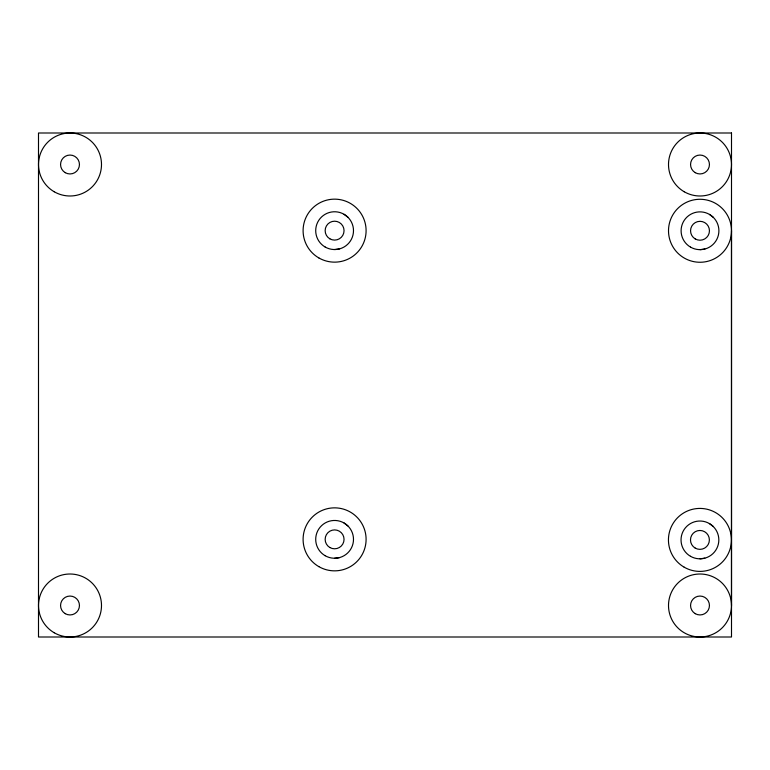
<?xml version="1.0" encoding="UTF-8"?>
<svg xmlns="http://www.w3.org/2000/svg" width="770" height="770" viewBox="0 0 770 770"><rect width="100%" height="100%" fill="white"/><g stroke="black" fill="none" stroke-linecap="round" stroke-linejoin="round"><path stroke-width="1.16" d="M731.5 230.769A31.503 31.503 0 0 1 684.251 258.046A31.503 31.503 0 0 1 684.251 203.492A31.503 31.503 0 0 1 731.5 230.769L731.5 605.499A31.503 31.503 0 0 1 684.251 632.776A31.503 31.503 0 0 1 684.251 578.222A31.503 31.503 0 0 1 731.5 605.499M334.603 249.547L339.493 248.903M699.997 249.663L704.887 249.028M334.603 558.25L339.493 557.605M699.93 558.818L704.819 558.173M709.449 214.397L713.366 217.4M344.046 214.281L347.963 217.284M709.382 523.552L713.29 526.555M344.046 522.984L347.963 525.987M731.5 132.998L38.5 132.998L38.5 637.002L731.5 637.002L731.5 132.998M65.277 172.682A9.452 9.452 0 0 0 79.454 164.501A9.452 9.452 0 0 0 65.277 156.32A9.452 9.452 0 0 0 65.277 172.682M65.277 613.68A9.452 9.452 0 0 0 79.454 605.499A9.452 9.452 0 0 0 65.277 597.318A9.452 9.452 0 0 0 65.277 613.68M695.272 172.682A9.452 9.452 0 0 0 709.449 164.501A9.452 9.452 0 0 0 695.272 156.32A9.452 9.452 0 0 0 695.272 172.682M695.272 613.68A9.452 9.452 0 0 0 709.449 605.499A9.452 9.452 0 0 0 695.272 597.318A9.452 9.452 0 0 0 695.272 613.68M54.246 632.776A31.503 31.503 0 0 0 101.496 605.499A31.503 31.503 0 0 0 54.246 578.222A31.503 31.503 0 0 0 54.246 632.776M54.246 191.778A31.503 31.503 0 0 0 101.496 164.501A31.503 31.503 0 0 0 54.246 137.224A31.503 31.503 0 0 0 54.246 191.778M684.251 191.778A31.503 31.503 0 0 0 731.5 164.501A31.503 31.503 0 0 0 684.251 137.224A31.503 31.503 0 0 0 684.251 191.778M695.204 548.096A9.452 9.452 0 0 0 709.382 539.914A9.452 9.452 0 0 0 695.204 531.733A9.452 9.452 0 0 0 695.204 548.096M695.272 238.95A9.452 9.452 0 0 0 709.449 230.769A9.452 9.452 0 0 0 695.272 222.588A9.452 9.452 0 0 0 695.272 238.95M329.878 238.835A9.452 9.452 0 0 0 344.046 230.653A9.452 9.452 0 0 0 329.878 222.463A9.452 9.452 0 0 0 329.878 238.835M329.878 547.537A9.452 9.452 0 0 0 344.046 539.346A9.452 9.452 0 0 0 329.878 531.165A9.452 9.452 0 0 0 329.878 547.537M684.184 567.192A31.503 31.503 0 0 0 731.433 539.914A31.503 31.503 0 0 0 684.184 512.637A31.503 31.503 0 0 0 684.184 567.192M318.847 257.931A31.503 31.503 0 0 0 366.097 230.653A31.503 31.503 0 0 0 318.847 203.367A31.503 31.503 0 0 0 318.847 257.931M318.847 566.633A31.503 31.503 0 0 0 366.097 539.346A31.503 31.503 0 0 0 318.847 512.069A31.503 31.503 0 0 0 318.847 566.633M325.152 555.719A18.904 18.904 0 0 0 353.497 539.346A18.904 18.904 0 0 0 325.152 522.984A18.904 18.904 0 0 0 325.152 555.719M325.152 247.016A18.904 18.904 0 0 0 353.497 230.653A18.904 18.904 0 0 0 325.152 214.281A18.904 18.904 0 0 0 325.152 247.016M690.546 247.131A18.904 18.904 0 0 0 718.901 230.769A18.904 18.904 0 0 0 690.546 214.397A18.904 18.904 0 0 0 690.546 247.131M690.478 556.287A18.904 18.904 0 0 0 718.834 539.914A18.904 18.904 0 0 0 690.478 523.552A18.904 18.904 0 0 0 690.478 556.287"/></g></svg>
